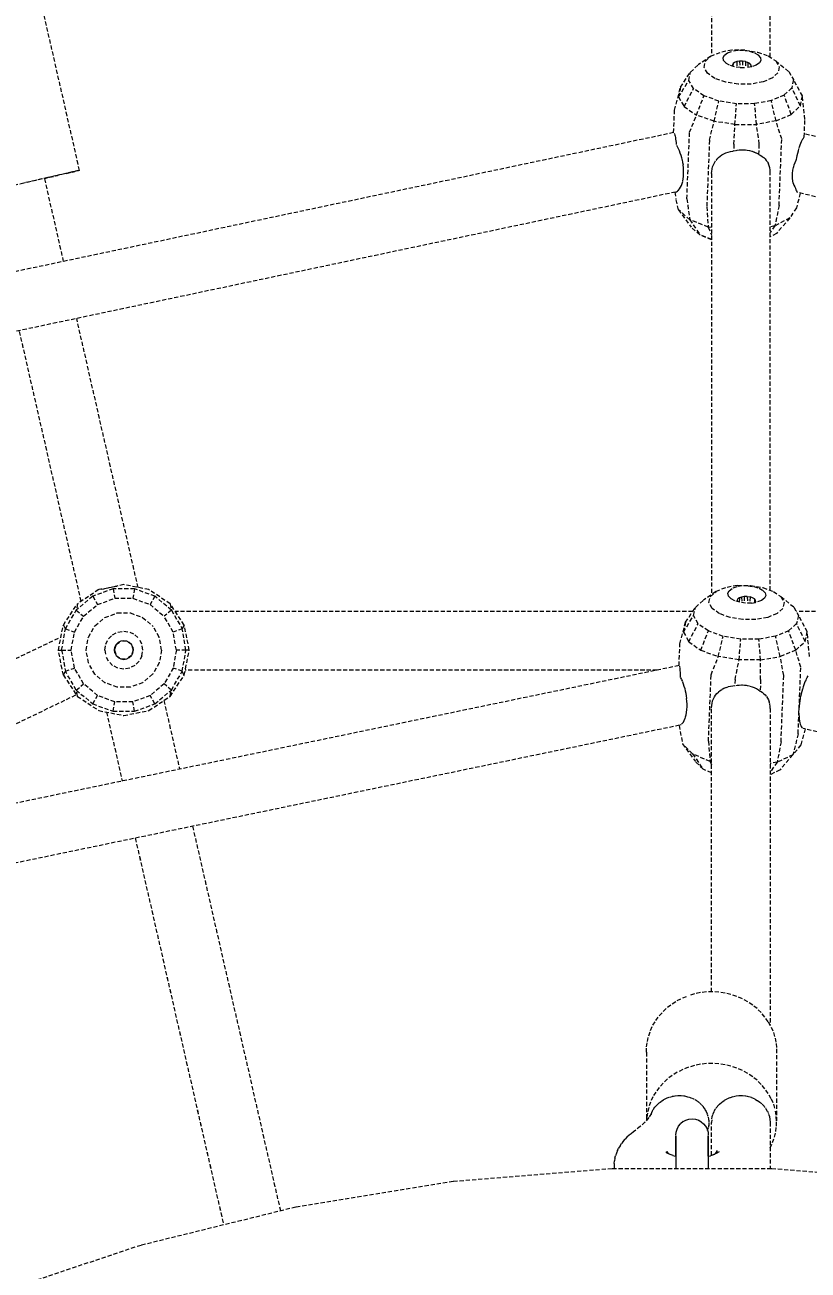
# Model space of a CAD drawing. Header units: millimetres. Extents: x -3111 to 2953, y -2449 to 2811.
# Drawn here: x 117.8 to 358.6, y 758.1 to 1141 of the extents above; entities that cross this region are included whole.
import ezdxf

# ---------------------------------------------------------------- set-up
doc = ezdxf.new("R2010")
doc.units = ezdxf.units.MM
doc.linetypes.add('HIDDEN', pattern=[1.905, 1.27, -0.635])
for name, color, linetype in [('DIKOM_ЗОНА', 90, 'Continuous'), ('DIKOM_ОБЪЕКТ', 7, 'Continuous'), ('DIKOM_РАЗМЕР_ЗОНА', 7, 'Continuous'), ('DIKOM_РАЗМЕР_ОБЪЕКТА', 7, 'Continuous')]:
    doc.layers.add(name, color=color, linetype=linetype)
doc.styles.add('style1', font='arialbd.ttf', dxfattribs={"width": 0.8})
doc.dimstyles.new('1-50', dxfattribs={"dimtxt": 300, "dimasz": 200, "dimexe": 100, "dimexo": 0, "dimgap": 100, "dimtad": 1, "dimtxsty": 'style1', "dimcen": 200, "dimclrd": 7, "dimclre": 7, "dimclrt": 7, "dimadec": 1, "dimazin": 2, "dimtfac": 1, "dimtmove": 0, "dimatfit": 2, "dimfxl": 0, "dimlwd": 25, "dimlwe": 18, "dimarcsym": 0})

# ---------------------------------------------------------------- blocks, each defined once
blk = doc.blocks.new('*D0')
at = {"layer": 'Defpoints', "color": 0, "transparency": 16777216}
for p in [(1362.98, 623.05), (-717.19, -260.39)]:
    blk.add_point(p, dxfattribs=at)
at = {"layer": 'DIKOM_РАЗМЕР_ОБЪЕКТА', "color": 7, "lineweight": 25, "transparency": 16777216}
for p, q in [((1362.98, 623.05), (2780.32, 1224.99)), ((-533.11, -182.21), (1178.9, 544.87))]:
    blk.add_line(p, q, dxfattribs=at)
at = {"layer": 'DIKOM_РАЗМЕР_ОБЪЕКТА', "color": 7, "transparency": 16777216}
for points in [[(1165.87, 575.55), (1191.93, 514.19), (1362.98, 623.05)], [(-546.14, -151.53), (-520.08, -212.89), (-717.19, -260.39)]]:
    blk.add_solid(points, dxfattribs=at)
at = {"layer": 'DIKOM_РАЗМЕР_ОБЪЕКТА', "color": 7, "transparency": 16777216, "insert": (2050.93, 1228.64), "char_height": 300, "attachment_point": 5, "rotation": 23.0107, "style": 'style1'}
blk.add_mtext('{\\fArial|b0|i0|c204|p34;\\H1.16667x;∅2260}', dxfattribs=at)
blk = doc.blocks.new('*D1')
at = {"layer": 'Defpoints', "color": 0, "transparency": 16777216}
for p in [(302.22, 2811.22), (-2635.43, -2447.87), (386.74, -2447.87)]:
    blk.add_point(p, dxfattribs=at)
at = {"layer": 'DIKOM_РАЗМЕР_ЗОНА', "color": 7, "lineweight": 18, "transparency": 16777216}
for p, q in [((302.22, 2811.22), (-2735.43, 2811.22)), ((386.74, -2447.87), (-2735.43, -2447.87))]:
    blk.add_line(p, q, dxfattribs=at)
at = {"layer": 'DIKOM_РАЗМЕР_ЗОНА', "color": 7, "lineweight": 25, "transparency": 16777216}
blk.add_line((-2635.43, 2611.22), (-2635.43, -2247.87), dxfattribs=at)
at = {"layer": 'DIKOM_РАЗМЕР_ЗОНА', "color": 7, "transparency": 16777216}
for points in [[(-2668.76, 2611.22), (-2602.09, 2611.22), (-2635.43, 2811.22)], [(-2668.76, -2247.87), (-2602.09, -2247.87), (-2635.43, -2447.87)]]:
    blk.add_solid(points, dxfattribs=at)
at = {"layer": 'DIKOM_РАЗМЕР_ЗОНА', "color": 7, "transparency": 16777216, "insert": (-2914.13, 265.93), "char_height": 300, "attachment_point": 5, "rotation": 90, "style": 'style1'}
blk.add_mtext('{\\fArial|b0|i0|c204|p34;\\H1.16667x;5260}', dxfattribs=at)

msp = doc.modelspace()

# ---------------------------------------------------------------- linework, layer by layer
at = {"layer": 'DIKOM_ЗОНА', "color": 3, "lineweight": 15}
msp.add_circle((322.894, 181.327), 2629.975, dxfattribs=at)
at = {"layer": 'DIKOM_ОБЪЕКТ', "color": 7, "linetype": 'HIDDEN', "lineweight": 15}
for p, q in [((328.895, 1213.506), (328.895, 1131.407)), ((346.894, 1131.054), (346.894, 1213.506)), ((134.589, 1096.221), (122.351, 1149.843)), ((328.664, 1131.31), (324.757, 1128.657)), ((326.605, 1127.886), (326.961, 1129.702)), ((326.961, 1129.702), (328.664, 1131.31)), ((328.664, 1131.31), (331.51, 1132.515)), ((335.154, 1133.173), (331.51, 1132.515)), ((332.417, 1130.881), (332.861, 1131.676)), ((332.542, 1130.045), (332.417, 1130.881)), ((333.226, 1129.248), (332.542, 1130.045)), ((332.861, 1131.676), (333.834, 1132.353)), ((333.834, 1132.353), (335.236, 1132.844)), ((339.158, 1133.203), (335.154, 1133.173)), ((336.93, 1133.101), (335.236, 1132.844)), ((336.68, 1129.676), (335.99, 1129.434)), ((336.68, 1129.676), (336.612, 1127.983)), ((337.514, 1129.803), (336.68, 1129.676)), ((338.75, 1133.099), (336.93, 1133.101)), ((338.409, 1129.802), (337.514, 1129.803)), ((337.514, 1129.803), (337.58, 1127.841)), ((338.409, 1129.802), (338.33, 1127.821)), ((339.279, 1129.675), (338.409, 1129.802)), ((340.519, 1132.842), (338.75, 1133.099)), ((339.158, 1133.203), (343.038, 1132.603)), ((339.279, 1129.675), (340.041, 1129.433)), ((339.279, 1129.675), (339.321, 1127.82)), ((340.519, 1132.842), (342.066, 1132.35)), ((342.066, 1132.35), (343.24, 1131.673)), ((343.038, 1132.603), (346.327, 1131.444)), ((343.24, 1131.673), (343.924, 1130.876)), ((344.049, 1130.04), (343.605, 1129.245)), ((343.924, 1130.876), (344.049, 1130.04)), ((346.327, 1131.444), (348.627, 1129.866)), ((348.627, 1129.866), (352.621, 1126.643)), ((348.627, 1129.866), (349.661, 1128.06)), ((319.332, 1121.802), (322.38, 1126.413)), ((321.883, 1123.878), (322.38, 1126.413)), ((322.38, 1126.413), (324.757, 1128.657)), ((327.64, 1126.08), (326.605, 1127.886)), ((329.94, 1124.502), (327.64, 1126.08)), ((334.4, 1128.571), (333.226, 1129.248)), ((335.948, 1128.08), (334.4, 1128.571)), ((335.511, 1129.101), (335.293, 1128.71)), ((335.293, 1128.71), (335.354, 1128.299)), ((335.511, 1129.101), (335.476, 1128.229)), ((335.99, 1129.434), (335.511, 1129.101)), ((337.716, 1127.821), (335.948, 1128.08)), ((337.716, 1127.821), (339.536, 1127.82)), ((341.23, 1128.077), (339.536, 1127.82)), ((340.041, 1129.433), (339.979, 1127.887)), ((340.618, 1129.1), (340.041, 1129.433)), ((340.955, 1128.708), (340.618, 1129.1)), ((340.863, 1128.022), (341.017, 1128.297)), ((340.955, 1128.708), (340.933, 1128.146)), ((341.017, 1128.297), (340.955, 1128.708)), ((342.632, 1128.568), (341.23, 1128.077)), ((343.605, 1129.245), (342.632, 1128.568)), ((349.306, 1126.244), (347.602, 1124.636)), ((349.661, 1128.06), (349.306, 1126.244)), ((352.621, 1126.643), (354.065, 1124.122)), ((318.745, 1118.804), (321.883, 1123.878)), ((323.327, 1121.358), (321.883, 1123.878)), ((333.229, 1123.343), (329.94, 1124.502)), ((337.109, 1122.743), (333.229, 1123.343)), ((341.113, 1122.773), (337.109, 1122.743)), ((344.757, 1123.431), (341.113, 1122.773)), ((347.602, 1124.636), (344.757, 1123.431)), ((354.065, 1124.122), (353.569, 1121.587)), ((356.799, 1119.093), (354.065, 1124.122)), ((317.514, 1114.784), (319.332, 1121.802)), ((319.332, 1121.802), (318.745, 1118.804)), ((318.745, 1118.804), (320.453, 1115.824)), ((320.453, 1115.824), (323.327, 1121.358)), ((326.538, 1119.156), (323.327, 1121.358)), ((324.249, 1113.22), (326.538, 1119.156)), ((331.128, 1117.538), (326.538, 1119.156)), ((351.191, 1119.343), (347.22, 1117.66)), ((353.569, 1121.587), (351.191, 1119.343)), ((353.4, 1113.441), (351.191, 1119.343)), ((356.212, 1116.095), (353.569, 1121.587)), ((356.212, 1116.095), (356.799, 1119.093)), ((357.58, 1111.887), (356.799, 1119.093)), ((317.233, 1107.788), (317.514, 1114.784)), ((320.453, 1115.824), (324.249, 1113.22)), ((329.677, 1111.307), (331.128, 1117.538)), ((336.544, 1116.7), (331.128, 1117.538)), ((336.081, 1110.317), (336.544, 1116.7)), ((342.133, 1116.742), (336.544, 1116.7)), ((347.22, 1117.66), (342.133, 1116.742)), ((342.689, 1110.367), (342.133, 1116.742)), ((348.704, 1111.452), (347.22, 1117.66)), ((353.4, 1113.441), (356.212, 1116.095)), ((322.122, 1107.931), (324.249, 1113.22)), ((329.677, 1111.307), (324.249, 1113.22)), ((328.235, 1105.49), (329.677, 1111.307)), ((336.081, 1110.317), (329.677, 1111.307)), ((348.704, 1111.452), (342.689, 1110.367)), ((348.704, 1111.452), (353.4, 1113.441)), ((350.453, 1105.882), (348.704, 1111.452)), ((357.365, 1106.521), (357.58, 1111.887)), ((317.235, 1107.826), (-47.853, 1030.726)), ((317.383, 1107.642), (317.488, 1107.416)), ((317.521, 1107.313), (317.598, 1107.068)), ((317.602, 1107.052), (317.686, 1106.711)), ((317.689, 1106.693), (317.768, 1106.301)), ((321.302, 1087.478), (322.122, 1107.931)), ((335.766, 1104.244), (336.081, 1110.317)), ((336.081, 1110.317), (342.689, 1110.367)), ((343.568, 1104.382), (342.689, 1110.367)), ((719.789, 1018.53), (357.404, 1107.47)), ((317.771, 1106.282), (317.845, 1105.841)), ((317.848, 1105.82), (317.917, 1105.332)), ((317.92, 1105.311), (317.985, 1104.779)), ((317.987, 1104.757), (318.049, 1104.183)), ((318.068, 1103.977), (318.295, 1103.589)), ((318.306, 1103.569), (318.609, 1102.977)), ((318.618, 1102.957), (318.902, 1102.328)), ((328.235, 1105.49), (327.416, 1085.038)), ((335.766, 1104.244), (335.684, 1102.191)), ((343.436, 1101.089), (343.568, 1104.382)), ((349.634, 1085.429), (350.453, 1105.882)), ((355.59, 1102.206), (355.769, 1102.838)), ((355.821, 1103.007), (355.96, 1103.455)), ((355.966, 1103.473), (356.159, 1104.038)), ((356.165, 1104.055), (356.364, 1104.582)), ((356.372, 1104.6), (356.573, 1105.086)), ((356.581, 1105.103), (356.784, 1105.544)), ((356.792, 1105.56), (357, 1105.955)), ((357.009, 1105.97), (357.219, 1106.317)), ((357.229, 1106.331), (357.365, 1106.521)), ((318.911, 1102.308), (319.178, 1101.646)), ((319.185, 1101.627), (319.429, 1100.936)), ((319.434, 1100.917), (319.648, 1100.2)), ((319.653, 1100.181), (319.797, 1099.598)), ((319.84, 1099.424), (319.995, 1098.666)), ((329.764, 1098.577), (330.112, 1099.125)), ((330.524, 1099.651), (330.178, 1099.21)), ((330.989, 1100.136), (330.54, 1099.668)), ((331.008, 1100.153), (331.501, 1100.576)), ((331.523, 1100.592), (332.056, 1100.968)), ((332.082, 1100.983), (332.655, 1101.313)), ((332.655, 1101.313), (333.267, 1101.595)), ((333.301, 1101.61), (333.952, 1101.843)), ((333.991, 1101.855), (334.673, 1102.034)), ((334.717, 1102.042), (335.426, 1102.165)), ((335.475, 1102.17), (335.684, 1102.188)), ((335.684, 1102.188), (336.205, 1102.322)), ((336.415, 1102.357), (336.768, 1102.416)), ((336.768, 1102.416), (337.407, 1102.508)), ((337.407, 1102.508), (337.739, 1102.523)), ((337.739, 1102.523), (338.382, 1102.552)), ((338.382, 1102.552), (338.711, 1102.536)), ((338.711, 1102.536), (339.35, 1102.503)), ((339.35, 1102.503), (339.834, 1102.443)), ((339.849, 1102.441), (340.555, 1102.305)), ((340.602, 1102.295), (341.286, 1102.107)), ((341.329, 1102.094), (341.987, 1101.855)), ((342.652, 1101.551), (342.025, 1101.838)), ((343.276, 1101.201), (342.686, 1101.532)), ((343.436, 1101.093), (343.276, 1101.201)), ((343.436, 1101.093), (343.83, 1100.902)), ((343.857, 1100.889), (344.371, 1100.573)), ((344.394, 1100.557), (344.87, 1100.193)), ((344.925, 1100.141), (345.32, 1099.767)), ((345.335, 1099.749), (345.717, 1099.298)), ((345.717, 1099.298), (346.052, 1098.803)), ((354.568, 1098.629), (354.855, 1099.343)), ((354.862, 1099.359), (355.02, 1099.701)), ((355.021, 1099.703), (355.089, 1100.071)), ((355.093, 1100.089), (355.243, 1100.802)), ((355.247, 1100.819), (355.409, 1101.508)), ((355.414, 1101.526), (355.586, 1102.188)), ((130.405, 1095.266), (128.372, 1094.802)), ((130.405, 1095.266), (128.374, 1094.802)), ((130.405, 1095.266), (129.176, 1094.986)), ((131.5, 1095.516), (130.405, 1095.266)), ((130.435, 1095.273), (133.175, 1095.898)), ((132.428, 1095.728), (130.508, 1095.29)), ((130.512, 1095.29), (132.428, 1095.728)), ((132.428, 1095.728), (131.5, 1095.516)), ((131.7, 1095.562), (131.5, 1095.516)), ((133.175, 1095.898), (132.428, 1095.728)), ((133.175, 1095.898), (132.74, 1095.799)), ((133.764, 1096.033), (133.175, 1095.898)), ((134.589, 1096.221), (133.217, 1095.908)), ((134.196, 1096.131), (133.764, 1096.033)), ((134.471, 1096.194), (134.196, 1096.131)), ((319.999, 1098.648), (320.127, 1097.876)), ((320.23, 1097.076), (320.129, 1097.858)), ((320.288, 1096.154), (320.232, 1097.056)), ((320.256, 1094.407), (320.296, 1095.242)), ((320.294, 1095.601), (320.289, 1096.134)), ((320.297, 1095.261), (320.294, 1095.601)), ((328.895, 1095.232), (328.895, 965.789)), ((328.896, 1095.252), (328.931, 1095.952)), ((328.931, 1095.955), (329.037, 1096.638)), ((329.04, 1096.656), (329.212, 1097.31)), ((329.218, 1097.329), (329.453, 1097.953)), ((329.46, 1097.973), (329.754, 1098.559)), ((346.063, 1098.787), (346.346, 1098.247)), ((346.581, 1097.65), (346.354, 1098.23)), ((346.753, 1097.014), (346.587, 1097.632)), ((346.859, 1096.344), (346.756, 1096.997)), ((346.894, 1095.65), (346.86, 1096.328)), ((346.894, 967.122), (346.894, 1095.646)), ((353.741, 1094.547), (353.79, 1095.36)), ((353.791, 1095.376), (353.903, 1096.219)), ((353.906, 1096.236), (354.079, 1097.1)), ((354.082, 1097.115), (354.304, 1097.864)), ((354.309, 1097.88), (354.563, 1098.614)), ((124.852, 1093.999), (105.33, 1089.543)), ((117.893, 1092.41), (116.033, 1091.986)), ((119.68, 1092.818), (117.893, 1092.41)), ((121.439, 1093.22), (119.68, 1092.818)), ((123.178, 1093.616), (121.439, 1093.22)), ((124.852, 1093.999), (123.178, 1093.616)), ((123.865, 1093.774), (124.852, 1093.999)), ((129.697, 1068.222), (123.865, 1093.774)), ((124.852, 1093.999), (124.149, 1093.838)), ((126.419, 1094.356), (124.852, 1093.999)), ((125.254, 1094.09), (124.852, 1093.999)), ((125.254, 1094.09), (127.844, 1094.682)), ((125.307, 1094.103), (127.844, 1094.682)), ((127.844, 1094.682), (126.419, 1094.356)), ((127.844, 1094.682), (127.276, 1094.552)), ((129.176, 1094.986), (127.844, 1094.682)), ((128.374, 1094.802), (127.844, 1094.682)), ((319.347, 1091.028), (319.602, 1091.542)), ((319.609, 1091.559), (319.826, 1092.154)), ((319.831, 1092.172), (320.015, 1092.837)), ((320.019, 1092.855), (320.161, 1093.583)), ((320.164, 1093.602), (320.255, 1094.388)), ((353.757, 1093.759), (353.741, 1094.531)), ((353.844, 1093.022), (353.758, 1093.743)), ((353.995, 1092.337), (353.848, 1093.006)), ((353.999, 1092.321), (354.196, 1091.704)), ((354.202, 1091.689), (354.447, 1091.134)), ((317.774, 1089.543), (-41.751, 1013.617)), ((317.562, 1089.498), (317.944, 1087.372)), ((317.774, 1089.543), (318.065, 1089.644)), ((318.111, 1089.664), (318.377, 1089.858)), ((318.45, 1089.95), (318.702, 1090.165)), ((318.714, 1090.179), (319.037, 1090.556)), ((319.048, 1090.571), (319.339, 1091.013)), ((321.302, 1087.478), (322.202, 1081.041)), ((354.455, 1091.12), (354.663, 1090.778)), ((354.697, 1090.632), (354.816, 1090.254)), ((354.82, 1090.243), (354.957, 1089.925)), ((356.174, 1089.237), (354.961, 1084.695)), ((354.962, 1089.916), (355.118, 1089.668)), ((355.124, 1089.661), (355.299, 1089.492)), ((712.341, 1001.824), (355.478, 1089.408)), ((318.724, 1084.056), (317.944, 1087.372)), ((318.724, 1084.056), (322.656, 1078.709)), ((322.202, 1081.041), (318.724, 1084.056)), ((327.416, 1085.038), (327.85, 1078.786)), ((349.634, 1085.429), (348.377, 1079.148)), ((354.961, 1084.695), (352.923, 1081.583)), ((327.85, 1078.786), (322.202, 1081.041)), ((322.202, 1081.041), (325.317, 1076.403)), ((352.923, 1081.583), (348.377, 1079.148)), ((352.923, 1081.583), (348.821, 1076.817)), ((325.317, 1076.403), (322.656, 1078.709)), ((328.895, 1074.838), (325.317, 1076.403)), ((328.895, 1074.975), (325.317, 1076.403)), ((328.895, 1078.613), (327.85, 1078.786)), ((327.85, 1078.786), (328.895, 1076.386)), ((348.377, 1079.148), (346.894, 1078.825)), ((348.377, 1079.148), (346.894, 1077.099)), ((348.821, 1076.817), (346.894, 1075.785)), ((152.58, 967.966), (133.704, 1050.67)), ((135.092, 963.699), (116.09, 1046.951)), ((148.193, 968.839), (146.06, 968.415)), ((155.895, 967.307), (148.193, 968.839)), ((138.638, 965.263), (133.554, 960.997)), ((140.491, 967.307), (133.962, 962.944)), ((144.875, 967.533), (138.638, 965.263)), ((138.638, 965.263), (140.112, 962.71)), ((141.102, 967.415), (140.665, 967.341)), ((141.441, 967.473), (141.102, 967.415)), ((141.441, 967.473), (142.052, 967.584)), ((142.052, 967.584), (142.403, 967.648)), ((142.403, 967.648), (142.76, 967.717)), ((142.76, 967.717), (143.379, 967.837)), ((143.379, 967.837), (143.732, 967.909)), ((143.732, 967.909), (144.348, 968.035)), ((144.348, 968.035), (144.693, 968.11)), ((144.693, 968.11), (145.299, 968.241)), ((151.511, 967.533), (144.875, 967.533)), ((144.875, 967.533), (145.386, 964.629)), ((145.299, 968.241), (145.632, 968.317)), ((145.632, 968.316), (146.06, 968.415)), ((151.511, 967.533), (150.999, 964.629)), ((157.747, 965.263), (151.511, 967.533)), ((162.424, 962.944), (155.895, 967.307)), ((157.747, 965.263), (156.273, 962.71)), ((162.831, 960.997), (157.747, 965.263)), ((330.258, 966.715), (326.385, 964.084)), ((328.101, 963.307), (328.508, 965.119)), ((328.508, 965.119), (330.258, 966.715)), ((333.14, 967.903), (330.258, 966.715)), ((336.806, 968.538), (333.14, 967.903)), ((333.914, 966.175), (334.321, 966.978)), ((334.079, 965.339), (333.914, 966.175)), ((334.799, 964.55), (334.079, 965.339)), ((334.321, 966.978), (335.258, 967.664)), ((336.633, 968.169), (335.258, 967.664)), ((338.31, 968.444), (336.633, 968.169)), ((336.806, 968.538), (340.814, 968.545)), ((338.133, 965.015), (337.456, 964.767)), ((338.958, 965.151), (338.133, 965.015)), ((338.133, 965.015), (338.181, 963.324)), ((340.125, 968.462), (338.31, 968.444)), ((338.958, 965.151), (338.881, 963.229)), ((339.851, 965.159), (338.958, 965.151)), ((339.851, 965.159), (340.728, 965.04)), ((339.851, 965.159), (339.915, 963.171)), ((340.125, 968.462), (341.907, 968.221)), ((340.728, 965.04), (340.653, 963.178)), ((341.5, 964.806), (340.728, 965.04)), ((340.814, 968.545), (344.68, 967.922)), ((341.907, 968.221), (343.476, 967.744)), ((343.476, 967.744), (344.682, 967.077)), ((344.68, 967.922), (347.939, 966.745)), ((344.682, 967.077), (345.401, 966.287)), ((345.567, 965.451), (345.16, 964.649)), ((345.401, 966.287), (345.567, 965.451)), ((347.939, 966.745), (350.196, 965.155)), ((350.196, 965.155), (354.215, 961.906)), ((350.196, 965.155), (351.181, 963.345)), ((129.6, 956.415), (133.962, 962.944)), ((133.962, 962.944), (133.554, 960.997)), ((135.813, 959.102), (140.112, 962.71)), ((140.112, 962.71), (145.386, 964.629)), ((145.386, 964.629), (150.999, 964.629)), ((150.999, 964.629), (156.273, 962.71)), ((156.273, 962.71), (160.573, 959.102)), ((166.786, 956.415), (162.424, 962.944)), ((162.424, 962.944), (162.831, 960.997)), ((320.905, 957.262), (323.942, 961.856)), ((323.374, 959.326), (323.942, 961.856)), ((323.942, 961.856), (326.385, 964.084)), ((329.085, 961.496), (328.101, 963.307)), ((331.343, 959.907), (329.085, 961.496)), ((336.005, 963.883), (334.799, 964.55)), ((337.574, 963.406), (336.005, 963.883)), ((336.995, 964.429), (336.795, 964.034)), ((336.795, 964.034), (336.876, 963.623)), ((337.456, 964.767), (336.995, 964.429)), ((337.456, 964.767), (337.404, 963.458)), ((339.355, 963.165), (337.574, 963.406)), ((341.171, 963.183), (339.355, 963.165)), ((341.171, 963.183), (342.848, 963.458)), ((342.094, 964.478), (341.5, 964.806)), ((342.094, 964.478), (342.048, 963.326)), ((342.448, 964.089), (342.094, 964.478)), ((342.378, 963.381), (342.529, 963.678)), ((342.529, 963.678), (342.448, 964.089)), ((344.223, 963.962), (342.848, 963.458)), ((345.16, 964.649), (344.223, 963.962)), ((350.774, 961.532), (349.023, 959.936)), ((351.181, 963.345), (350.774, 961.532)), ((354.215, 961.906), (355.589, 959.38)), ((130.236, 955.25), (133.554, 960.997)), ((133.007, 954.241), (135.813, 959.102)), ((133.554, 960.997), (135.813, 959.102)), ((139.323, 956.156), (142.404, 958.741)), ((142.404, 958.741), (146.183, 960.116)), ((146.183, 960.116), (150.203, 960.116)), ((150.203, 960.116), (153.982, 958.741)), ((153.982, 958.741), (157.062, 956.156)), ((162.831, 960.997), (160.573, 959.102)), ((163.379, 954.241), (160.573, 959.102)), ((162.831, 960.997), (166.15, 955.25)), ((323.077, 960.547), (164.011, 960.569)), ((319.153, 950.648), (320.905, 957.262)), ((320.233, 954.27), (323.374, 959.326)), ((320.905, 957.262), (320.233, 954.27)), ((324.748, 956.8), (323.374, 959.326)), ((334.601, 958.73), (331.343, 959.907)), ((338.468, 958.107), (334.601, 958.73)), ((342.475, 958.114), (338.468, 958.107)), ((346.142, 958.749), (342.475, 958.114)), ((349.023, 959.936), (346.142, 958.749)), ((482.784, 960.526), (354.957, 960.543)), ((355.589, 959.38), (355.02, 956.85)), ((358.326, 954.333), (355.589, 959.38)), ((128.068, 948.714), (129.6, 956.415)), ((129.083, 948.714), (130.236, 955.25)), ((129.6, 956.415), (130.236, 955.25)), ((130.236, 955.25), (133.007, 954.241)), ((132.032, 948.714), (133.007, 954.241)), ((137.313, 952.674), (139.323, 956.156)), ((143.463, 952.144), (144.755, 953.438)), ((144.755, 953.438), (146.387, 954.27)), ((146.387, 954.27), (148.193, 954.557)), ((148.193, 954.557), (149.998, 954.271)), ((149.998, 954.271), (151.63, 953.439)), ((151.63, 953.439), (152.922, 952.145)), ((159.073, 952.674), (157.062, 956.156)), ((166.15, 955.25), (163.379, 954.241)), ((164.354, 948.714), (163.379, 954.241)), ((166.786, 956.415), (166.15, 955.25)), ((167.302, 948.714), (166.15, 955.25)), ((168.318, 948.714), (166.786, 956.415)), ((320.233, 954.27), (321.858, 951.282)), ((321.858, 951.282), (324.748, 956.8)), ((327.899, 954.581), (324.748, 956.8)), ((325.584, 948.659), (327.899, 954.581)), ((332.447, 952.938), (327.899, 954.581)), ((352.578, 954.621), (348.555, 952.964)), ((355.02, 956.85), (352.578, 954.621)), ((354.765, 948.707), (352.578, 954.621)), ((357.653, 951.341), (355.02, 956.85)), ((357.653, 951.341), (358.326, 954.333)), ((358.955, 946.728), (358.326, 954.333)), ((13.709, 897.275), (128.877, 952.782)), ((136.615, 948.714), (137.313, 952.674)), ((142.35, 948.714), (142.635, 950.515)), ((142.635, 950.515), (143.463, 952.144)), ((145.318, 948.714), (145.867, 950.403)), ((145.867, 950.403), (145.318, 948.714)), ((145.318, 948.714), (145.458, 949.6)), ((145.458, 949.6), (145.866, 950.403)), ((145.458, 949.6), (145.866, 950.402)), ((146.501, 951.038), (145.866, 950.402)), ((145.868, 950.404), (147.305, 951.448)), ((147.304, 951.448), (146.501, 951.038)), ((148.193, 951.589), (147.304, 951.448)), ((149.08, 951.448), (147.305, 951.448)), ((149.081, 951.448), (148.193, 951.589)), ((150.519, 950.403), (149.08, 951.448)), ((149.884, 951.039), (149.081, 951.448)), ((150.52, 950.402), (149.884, 951.039)), ((150.519, 950.403), (151.068, 948.714)), ((150.928, 949.601), (150.52, 950.402)), ((151.068, 948.714), (150.928, 949.601)), ((150.928, 949.601), (151.068, 948.714)), ((153.75, 950.516), (152.922, 952.145)), ((154.036, 948.714), (153.75, 950.516)), ((159.771, 948.714), (159.073, 952.674)), ((318.884, 943.925), (319.153, 950.648)), ((321.858, 951.282), (325.584, 948.659)), ((330.962, 946.716), (332.447, 952.938)), ((337.844, 952.068), (332.447, 952.938)), ((337.343, 945.688), (337.844, 952.068)), ((343.438, 952.078), (337.844, 952.068)), ((348.555, 952.964), (343.438, 952.078)), ((343.958, 945.699), (343.438, 952.078)), ((350.008, 946.747), (348.555, 952.964)), ((354.765, 948.707), (357.653, 951.341)), ((129.6, 941.012), (128.068, 948.714)), ((128.068, 948.714), (129.083, 948.714)), ((129.083, 948.714), (130.236, 942.178)), ((129.083, 948.714), (132.032, 948.714)), ((133.007, 943.186), (132.032, 948.714)), ((137.313, 944.754), (136.615, 948.714)), ((142.35, 948.714), (142.635, 946.911)), ((143.463, 945.282), (142.635, 946.911)), ((145.318, 948.714), (145.458, 947.827)), ((145.458, 947.827), (145.318, 948.714)), ((145.318, 948.714), (145.867, 947.024)), ((145.458, 947.827), (145.866, 947.025)), ((145.866, 947.025), (146.502, 946.389)), ((145.867, 947.024), (147.305, 945.979)), ((146.502, 946.389), (147.305, 945.979)), ((147.305, 945.979), (148.193, 945.839)), ((147.306, 945.979), (149.079, 945.979)), ((148.193, 945.839), (149.082, 945.979)), ((150.519, 947.024), (149.081, 945.979)), ((149.082, 945.979), (149.884, 946.389)), ((149.884, 946.389), (150.52, 947.026)), ((151.068, 948.714), (150.519, 947.024)), ((151.068, 948.714), (150.519, 947.024)), ((150.928, 947.827), (150.519, 947.024)), ((150.928, 947.827), (150.52, 947.026)), ((150.928, 947.827), (151.068, 948.714)), ((153.751, 946.912), (152.922, 945.283)), ((153.751, 946.912), (154.036, 948.714)), ((159.771, 948.714), (159.073, 944.754)), ((164.354, 948.714), (163.379, 943.186)), ((167.302, 948.714), (164.354, 948.714)), ((166.15, 942.178), (167.302, 948.714)), ((166.786, 941.012), (168.318, 948.714)), ((168.318, 948.714), (167.302, 948.714)), ((325.584, 948.659), (330.962, 946.716)), ((328.75, 941.128), (330.962, 946.716)), ((337.343, 945.688), (330.962, 946.716)), ((343.958, 945.699), (350.008, 946.747)), ((354.765, 948.707), (350.008, 946.747)), ((351.069, 940.942), (350.008, 946.747)), ((356.327, 943.435), (354.765, 948.707)), ((318.885, 943.939), (24.867, 882.931)), ((129.6, 941.012), (130.236, 942.178)), ((130.236, 942.178), (133.007, 943.186)), ((133.554, 936.431), (130.236, 942.178)), ((135.813, 938.326), (133.007, 943.186)), ((139.323, 941.271), (137.313, 944.754)), ((144.756, 943.989), (143.463, 945.282)), ((146.388, 943.157), (144.756, 943.989)), ((148.193, 942.871), (146.388, 943.157)), ((149.999, 943.157), (148.193, 942.871)), ((151.631, 943.99), (149.999, 943.157)), ((152.922, 945.283), (151.631, 943.99)), ((159.073, 944.754), (157.062, 941.271)), ((163.379, 943.186), (160.573, 938.326)), ((162.831, 936.431), (166.15, 942.178)), ((166.15, 942.178), (163.379, 943.186)), ((166.786, 941.012), (166.15, 942.178)), ((312.133, 942.539), (167.081, 942.498)), ((312.061, 942.523), (258.537, 942.523)), ((318.987, 943.744), (319.03, 943.552)), ((319.043, 943.491), (319.094, 943.147)), ((319.096, 943.129), (319.136, 942.779)), ((319.138, 942.759), (319.174, 942.359)), ((319.175, 942.338), (319.208, 941.888)), ((336.144, 939.693), (337.343, 945.688)), ((343.958, 945.699), (337.343, 945.688)), ((343.981, 939.628), (343.958, 945.699)), ((355.811, 930.558), (356.327, 943.435)), ((129.6, 941.012), (133.962, 934.483)), ((133.554, 936.431), (135.813, 938.326)), ((140.112, 934.718), (135.813, 938.326)), ((142.404, 938.687), (139.323, 941.271)), ((146.183, 937.312), (142.404, 938.687)), ((153.982, 938.687), (150.203, 937.312)), ((157.062, 941.271), (153.982, 938.687)), ((160.573, 938.326), (156.273, 934.718)), ((162.831, 936.431), (160.573, 938.326)), ((162.424, 934.483), (166.786, 941.012)), ((319.209, 941.866), (319.238, 941.37)), ((319.239, 941.346), (319.266, 940.806)), ((319.266, 940.782), (319.285, 940.323)), ((319.358, 940.19), (319.64, 939.626)), ((319.65, 939.603), (319.913, 939.002)), ((319.922, 938.98), (320.168, 938.343)), ((320.176, 938.321), (320.407, 937.651)), ((327.931, 920.675), (328.75, 941.128)), ((336.144, 939.693), (336.067, 937.776)), ((343.981, 939.628), (343.841, 936.115)), ((350.249, 920.489), (351.069, 940.942)), ((357.358, 938.12), (357.575, 938.701)), ((357.585, 938.726), (357.812, 939.273)), ((357.823, 939.297), (358.057, 939.806)), ((358.069, 939.829), (358.306, 940.297)), ((358.319, 940.32), (358.559, 940.743)), ((25.9, 883.145), (133.614, 935.005)), ((133.962, 934.483), (133.554, 936.431)), ((133.554, 936.431), (138.638, 932.164)), ((133.962, 934.483), (140.491, 930.121)), ((138.638, 932.164), (140.112, 934.718)), ((145.386, 932.798), (140.112, 934.718)), ((150.203, 937.312), (146.183, 937.312)), ((156.273, 934.718), (150.999, 932.798)), ((155.895, 930.121), (162.424, 934.483)), ((157.747, 932.164), (156.273, 934.718)), ((157.747, 932.164), (162.831, 936.431)), ((162.424, 934.483), (162.831, 936.431)), ((320.413, 937.629), (320.623, 936.93)), ((320.652, 936.82), (320.813, 936.186)), ((320.817, 936.166), (320.973, 935.421)), ((320.977, 935.401), (321.109, 934.638)), ((321.112, 934.618), (321.219, 933.842)), ((329.467, 933.705), (329.762, 934.285)), ((329.777, 934.307), (330.125, 934.846)), ((330.125, 934.846), (330.498, 935.31)), ((330.543, 935.365), (330.991, 935.819)), ((331.015, 935.841), (331.509, 936.25)), ((331.537, 936.27), (332.071, 936.63)), ((332.103, 936.648), (332.677, 936.962)), ((332.677, 936.962), (333.288, 937.226)), ((333.329, 937.242), (333.978, 937.455)), ((334.023, 937.467), (334.704, 937.626)), ((334.754, 937.634), (335.461, 937.735)), ((335.461, 937.735), (336.067, 937.771)), ((336.303, 937.818), (336.765, 937.877)), ((336.87, 937.89), (337.114, 937.926)), ((337.114, 937.926), (337.407, 937.96)), ((337.407, 937.96), (338.086, 937.975)), ((338.086, 937.975), (338.382, 937.981)), ((338.382, 937.981), (339.056, 937.931)), ((339.056, 937.931), (339.35, 937.909)), ((339.35, 937.909), (339.572, 937.876)), ((339.572, 937.876), (339.845, 937.834)), ((339.901, 937.824), (340.598, 937.671)), ((340.651, 937.657), (341.327, 937.452)), ((341.375, 937.433), (342.025, 937.179)), ((342.025, 937.18), (342.647, 936.877)), ((342.688, 936.856), (343.273, 936.512)), ((343.31, 936.488), (343.841, 936.114)), ((343.888, 936.086), (344.396, 935.757)), ((344.396, 935.757), (344.867, 935.38)), ((344.892, 935.359), (345.319, 934.939)), ((345.339, 934.916), (345.646, 934.543)), ((345.734, 934.433), (346.064, 933.933)), ((356.238, 933.885), (356.383, 934.624)), ((356.387, 934.648), (356.546, 935.368)), ((356.552, 935.392), (356.727, 936.09)), ((356.734, 936.114), (356.923, 936.786)), ((356.931, 936.811), (357.001, 937.037)), ((357.001, 937.037), (357.132, 937.456)), ((357.14, 937.481), (357.348, 938.095)), ((138.638, 932.164), (144.875, 929.895)), ((144.875, 929.895), (145.386, 932.798)), ((150.999, 932.798), (145.386, 932.798)), ((151.511, 929.895), (150.999, 932.798)), ((151.511, 929.895), (157.747, 932.164)), ((160.514, 933.207), (165.336, 912.078)), ((321.305, 933.038), (321.222, 933.822)), ((321.351, 932.117), (321.307, 933.016)), ((321.312, 930.377), (321.321, 930.574)), ((321.321, 930.574), (321.352, 931.207)), ((321.352, 931.227), (321.351, 932.096)), ((328.895, 843.622), (328.895, 930.963)), ((328.896, 930.986), (328.932, 931.691)), ((328.932, 931.689), (329.037, 932.368)), ((329.042, 932.39), (329.214, 933.042)), ((329.221, 933.065), (329.457, 933.683)), ((346.076, 933.908), (346.355, 933.366)), ((346.355, 933.366), (346.581, 932.782)), ((346.753, 932.139), (346.588, 932.757)), ((346.859, 931.466), (346.758, 932.115)), ((346.894, 930.77), (346.86, 931.446)), ((346.894, 930.764), (346.894, 833.366)), ((355.753, 929.709), (355.805, 930.515)), ((355.811, 930.556), (355.879, 931.388)), ((355.881, 931.415), (355.979, 932.293)), ((355.982, 932.316), (356.099, 933.082)), ((356.103, 933.106), (356.233, 933.86)), ((140.491, 930.121), (148.193, 928.589)), ((142.864, 929.648), (147.711, 908.421)), ((142.864, 929.648), (147.71, 908.421)), ((144.875, 929.895), (151.511, 929.895)), ((148.193, 928.589), (155.895, 930.121)), ((320.229, 926.591), (320.486, 927.021)), ((320.494, 927.038), (320.72, 927.541)), ((320.727, 927.559), (320.921, 928.145)), ((320.926, 928.164), (321.09, 928.819)), ((321.094, 928.838), (321.223, 929.558)), ((321.226, 929.578), (321.31, 930.357)), ((355.507, 922.982), (355.761, 929.329)), ((355.761, 929.329), (355.752, 929.684)), ((355.761, 929.328), (355.756, 928.919)), ((355.756, 928.895), (355.779, 928.194)), ((355.78, 928.17), (355.831, 927.529)), ((355.834, 927.506), (355.908, 926.922)), ((355.912, 926.901), (356.01, 926.385)), ((319.055, 925.591), (31.149, 865.851)), ((318.922, 925.564), (319.945, 919.879)), ((319.344, 925.701), (319.508, 925.837)), ((319.611, 925.903), (319.923, 926.195)), ((319.935, 926.21), (320.219, 926.575)), ((355.507, 922.982), (353.918, 916.533)), ((356.014, 926.366), (356.138, 925.922)), ((356.144, 925.904), (356.29, 925.521)), ((356.297, 925.505), (356.464, 925.181)), ((357.659, 924.492), (356.346, 919.575)), ((356.474, 925.168), (356.664, 924.912)), ((356.675, 924.903), (356.886, 924.724)), ((642.36, 853.552), (357.046, 924.645)), ((319.945, 919.879), (323.945, 914.422)), ((323.058, 916.791), (319.945, 919.879)), ((327.931, 920.675), (328.44, 914.402)), ((350.249, 920.489), (349.06, 914.23)), ((356.346, 919.575), (353.918, 916.533)), ((328.44, 914.402), (323.058, 916.791)), ((323.058, 916.791), (326.327, 912.059)), ((353.918, 916.533), (349.06, 914.23)), ((353.918, 916.533), (349.936, 911.862)), ((326.327, 912.059), (323.945, 914.422)), ((328.895, 910.916), (326.327, 912.059)), ((328.895, 910.919), (326.327, 912.059)), ((328.895, 914.313), (328.44, 914.402)), ((328.44, 914.402), (328.895, 913.457)), ((349.06, 914.23), (346.894, 913.828)), ((349.06, 914.23), (346.894, 911.081)), ((349.936, 911.862), (346.894, 910.42)), ((169.342, 894.525), (196.318, 776.335)), ((151.716, 890.868), (178.841, 772.027)), ((151.719, 890.869), (178.852, 772.03)), ((320.029, 841.755), (321.8, 842.455)), ((323.618, 843.002), (321.8, 842.455)), ((325.438, 843.377), (323.618, 843.002)), ((327.306, 843.583), (325.438, 843.377)), ((329.229, 843.63), (327.306, 843.583)), ((331.157, 843.52), (329.229, 843.63)), ((333.038, 843.253), (331.157, 843.52)), ((334.836, 842.83), (333.038, 843.253)), ((336.616, 842.232), (334.836, 842.83)), ((314.024, 837.624), (315.37, 838.868)), ((315.37, 838.868), (316.808, 839.968)), ((316.808, 839.968), (318.35, 840.921)), ((318.35, 840.921), (320.029, 841.755)), ((338.355, 841.476), (336.616, 842.232)), ((340.01, 840.581), (338.355, 841.476)), ((341.536, 839.571), (340.01, 840.581)), ((342.909, 838.456), (341.536, 839.571)), ((310.857, 833.357), (311.738, 834.839)), ((311.738, 834.839), (312.802, 836.269)), ((312.802, 836.269), (314.024, 837.624)), ((344.162, 837.22), (342.909, 838.456)), ((345.3, 835.861), (344.162, 837.22)), ((346.321, 834.38), (345.3, 835.861)), ((309.559, 830.101), (310.13, 831.77)), ((310.13, 831.77), (310.857, 833.357)), ((346.321, 834.38), (347.227, 832.777)), ((347.227, 832.777), (347.908, 831.086)), ((347.908, 831.086), (348.412, 829.4)), ((308.936, 826.694), (309.156, 828.394)), ((309.156, 828.394), (309.559, 830.101)), ((348.412, 829.4), (348.737, 827.721)), ((348.737, 827.721), (348.884, 826.048)), ((308.904, 825.024), (308.936, 826.694)), ((308.904, 825.024), (308.904, 804.139)), ((348.884, 826.048), (348.884, 804.003)), ((320.029, 819.711), (318.35, 818.876)), ((321.8, 820.41), (320.029, 819.711)), ((323.618, 820.957), (321.8, 820.41)), ((325.438, 821.332), (323.618, 820.957)), ((327.306, 821.538), (325.438, 821.332)), ((329.229, 821.585), (327.306, 821.538)), ((331.157, 821.475), (329.229, 821.585)), ((333.038, 821.208), (331.157, 821.475)), ((334.836, 820.785), (333.038, 821.208)), ((336.616, 820.187), (334.836, 820.785)), ((338.355, 819.431), (336.616, 820.187)), ((340.01, 818.536), (338.355, 819.431)), ((314.024, 815.579), (312.802, 814.224)), ((315.37, 816.823), (314.024, 815.579)), ((316.808, 817.923), (315.37, 816.823)), ((318.35, 818.876), (316.808, 817.923)), ((341.536, 817.526), (340.01, 818.536)), ((342.909, 816.411), (341.536, 817.526)), ((344.162, 815.175), (342.909, 816.411)), ((311.738, 812.794), (310.857, 811.312)), ((312.802, 814.224), (311.738, 812.794)), ((345.3, 813.816), (344.162, 815.175)), ((346.321, 812.336), (345.3, 813.816)), ((347.227, 810.732), (346.321, 812.336)), ((309.559, 808.056), (309.156, 806.349)), ((310.13, 809.725), (309.559, 808.056)), ((310.857, 811.312), (310.13, 809.725)), ((311.143, 807.697), (311.458, 808.146)), ((311.458, 808.146), (311.65, 808.367)), ((311.65, 808.367), (312.027, 808.8)), ((312.027, 808.8), (312.229, 808.989)), ((312.229, 808.989), (312.453, 809.199)), ((312.453, 809.199), (312.667, 809.398)), ((312.667, 809.398), (312.827, 809.521)), ((312.872, 809.555), (313.371, 809.936)), ((313.371, 809.936), (313.574, 810.062)), ((313.574, 810.062), (314.133, 810.408)), ((314.327, 810.504), (314.133, 810.408)), ((314.945, 810.809), (314.327, 810.504)), ((315.125, 810.877), (314.945, 810.809)), ((315.798, 811.134), (315.125, 810.877)), ((316.684, 811.381), (315.961, 811.18)), ((317.178, 811.472), (316.825, 811.407)), ((317.594, 811.548), (317.178, 811.472)), ((318.518, 811.631), (317.711, 811.558)), ((319.446, 811.631), (318.611, 811.631)), ((320.37, 811.548), (319.512, 811.625)), ((320.648, 811.497), (320.411, 811.54)), ((321.28, 811.381), (320.648, 811.497)), ((321.642, 811.281), (321.297, 811.376)), ((322.004, 811.179), (321.642, 811.281)), ((322.852, 810.868), (322.163, 811.134)), ((323.679, 810.472), (323.006, 810.809)), ((324.509, 809.968), (323.808, 810.408)), ((325.197, 809.445), (324.561, 809.936)), ((325.824, 808.861), (325.257, 809.398)), ((326.385, 808.223), (325.889, 808.8)), ((326.873, 807.537), (326.45, 808.147)), ((330.342, 807.908), (330.712, 808.401)), ((330.755, 808.452), (331.327, 809.063)), ((331.375, 809.109), (332.017, 809.66)), ((332.068, 809.703), (332.34, 809.89)), ((332.34, 809.89), (332.772, 810.188)), ((332.887, 810.262), (333.645, 810.675)), ((334.511, 811.042), (333.708, 810.706)), ((335.416, 811.324), (334.577, 811.067)), ((336.42, 811.531), (335.683, 811.384)), ((337.3, 811.618), (336.42, 811.531)), ((338.353, 811.63), (337.407, 811.63)), ((339.322, 811.537), (338.382, 811.63)), ((339.946, 811.417), (339.467, 811.512)), ((340.263, 811.353), (339.946, 811.417)), ((341.17, 811.081), (340.331, 811.337)), ((342.039, 810.723), (341.235, 811.059)), ((342.364, 810.555), (342.162, 810.665)), ((342.364, 810.555), (342.92, 810.252)), ((342.977, 810.216), (343.681, 809.732)), ((343.734, 809.693), (344.006, 809.46)), ((344.14, 809.344), (344.377, 809.142)), ((344.471, 809.052), (345.043, 808.442)), ((345.084, 808.392), (345.354, 808.032)), ((345.43, 807.93), (345.581, 807.729)), ((347.227, 810.732), (347.908, 809.041)), ((347.908, 809.041), (348.412, 807.355)), ((309.593, 804.939), (308.336, 803.479)), ((308.936, 804.648), (308.927, 804.165)), ((309.156, 806.349), (308.936, 804.648)), ((310.394, 806.212), (309.43, 804.749)), ((310.558, 806.705), (310.176, 805.88)), ((310.557, 806.702), (310.698, 806.958)), ((310.758, 807.066), (310.969, 807.449)), ((310.968, 807.447), (311.143, 807.696)), ((320.115, 803.744), (320.98, 804.206)), ((320.98, 804.206), (321.919, 804.491)), ((321.919, 804.491), (322.895, 804.587)), ((322.895, 804.587), (323.934, 804.478)), ((323.934, 804.478), (324.928, 804.155)), ((324.796, 804.143), (325.663, 803.685)), ((324.928, 804.155), (325.663, 803.685)), ((327.284, 806.808), (326.936, 807.446)), ((327.612, 806.044), (327.34, 806.705)), ((327.853, 805.253), (327.664, 805.911)), ((328.005, 804.442), (327.901, 805.059)), ((328.038, 804.111), (328.027, 804.315)), ((328.038, 804.111), (328.066, 803.62)), ((328.942, 804.288), (328.895, 803.491)), ((328.975, 804.532), (329.099, 805.214)), ((329.115, 805.281), (329.205, 805.574)), ((329.205, 805.574), (329.352, 806.053)), ((329.374, 806.116), (329.682, 806.816)), ((329.729, 806.92), (330.144, 807.627)), ((330.215, 807.739), (330.342, 807.908)), ((345.617, 807.676), (346.031, 806.969)), ((346.063, 806.913), (346.245, 806.5)), ((346.286, 806.405), (346.39, 806.17)), ((346.438, 806.048), (346.675, 805.277)), ((346.691, 805.211), (346.749, 804.891)), ((346.766, 804.797), (346.834, 804.423)), ((346.843, 804.354), (346.891, 803.561)), ((348.737, 805.676), (348.412, 807.355)), ((348.884, 804.003), (348.737, 805.676)), ((304.916, 800.606), (304.135, 800.008)), ((307.075, 802.266), (304.916, 800.606)), ((308.491, 803.623), (306.811, 802.063)), ((317.894, 799.527), (317.99, 800.5)), ((317.894, 799.527), (317.99, 800.5)), ((317.99, 800.5), (318.273, 801.437)), ((317.99, 800.5), (318.273, 801.437)), ((318.273, 801.437), (318.735, 802.299)), ((318.273, 801.437), (318.735, 802.299)), ((318.735, 802.299), (319.357, 803.056)), ((318.735, 802.299), (319.357, 803.056)), ((320.115, 803.744), (319.357, 803.056)), ((320.115, 803.744), (319.357, 803.056)), ((325.663, 803.685), (326.422, 803.066)), ((325.663, 803.685), (326.422, 803.066)), ((326.422, 803.066), (327.046, 802.311)), ((326.422, 803.066), (327.046, 802.311)), ((327.046, 802.311), (327.511, 801.449)), ((327.046, 802.311), (327.511, 801.449)), ((327.511, 801.449), (327.797, 800.513)), ((327.511, 801.449), (327.797, 800.513)), ((327.648, 801), (327.782, 801.465)), ((327.888, 801.849), (327.782, 801.465)), ((327.797, 800.513), (327.895, 799.54)), ((327.797, 800.513), (327.895, 799.54)), ((328.042, 802.82), (327.918, 802.272)), ((328.027, 802.667), (327.922, 802.048)), ((328.061, 803.161), (328.042, 802.821)), ((328.08, 803.491), (328.061, 803.161)), ((328.895, 793.339), (328.895, 803.491)), ((346.894, 803.491), (346.894, 789.929)), ((348.229, 798.926), (348.632, 800.633)), ((348.632, 800.633), (348.852, 802.333)), ((348.852, 802.333), (348.884, 804.003)), ((300.743, 796.283), (301.219, 796.996)), ((301.708, 797.645), (301.219, 796.996)), ((301.708, 797.645), (302.298, 798.324)), ((302.847, 798.891), (302.298, 798.324)), ((303.539, 799.532), (302.847, 798.891)), ((304.135, 800.008), (303.539, 799.532)), ((317.894, 799.097), (317.894, 799.365)), ((317.894, 799.365), (317.894, 799.097)), ((317.894, 798.724), (317.894, 799.097)), ((317.894, 799.097), (317.894, 798.724)), ((317.894, 798.249), (317.894, 798.724)), ((317.894, 798.724), (317.894, 798.249)), ((317.894, 797.674), (317.894, 798.249)), ((317.894, 798.249), (317.894, 797.674)), ((317.894, 797.003), (317.894, 797.674)), ((317.894, 797.674), (317.894, 797.003)), ((317.894, 796.24), (317.894, 797.003)), ((317.894, 797.003), (317.894, 796.24)), ((327.895, 799.11), (327.895, 799.379)), ((327.895, 799.379), (327.895, 799.11)), ((327.895, 798.737), (327.895, 799.11)), ((327.895, 799.11), (327.895, 798.737)), ((327.895, 798.262), (327.895, 798.737)), ((327.895, 798.737), (327.895, 798.262)), ((327.895, 797.686), (327.895, 798.262)), ((327.895, 798.262), (327.895, 797.686)), ((327.895, 797.014), (327.895, 797.686)), ((327.895, 797.686), (327.895, 797.014)), ((327.895, 796.251), (327.895, 797.014)), ((327.895, 797.014), (327.895, 796.251)), ((346.931, 795.669), (347.658, 797.256)), ((347.658, 797.256), (348.229, 798.926)), ((299.176, 792.475), (299.399, 793.243)), ((299.64, 794.051), (299.399, 793.243)), ((299.974, 794.825), (299.64, 794.051)), ((299.974, 794.825), (300.326, 795.565)), ((300.743, 796.283), (300.326, 795.565)), ((315.359, 793.964), (314.833, 794.314)), ((316.155, 793.58), (314.925, 794.173)), ((315.606, 793.845), (315.207, 794.479)), ((316.481, 793.464), (315.864, 793.683)), ((317.135, 793.266), (316.481, 793.464)), ((317.033, 793.297), (317.823, 793.09)), ((317.894, 795.389), (317.894, 796.24)), ((317.894, 796.24), (317.894, 795.389)), ((317.894, 794.457), (317.894, 795.389)), ((317.894, 795.389), (317.894, 794.457)), ((317.894, 793.448), (317.894, 794.457)), ((317.894, 794.457), (317.894, 793.448)), ((317.894, 793.075), (317.894, 793.448)), ((317.894, 793.448), (317.894, 792.37)), ((327.895, 795.4), (327.895, 796.251)), ((327.895, 796.251), (327.895, 795.4)), ((327.895, 794.467), (327.895, 795.4)), ((327.895, 795.4), (327.895, 794.467)), ((327.895, 793.457), (327.895, 794.467)), ((327.895, 794.467), (327.895, 793.457)), ((327.895, 793.076), (327.895, 793.457)), ((327.895, 793.457), (327.895, 792.378)), ((327.895, 793.076), (328.541, 793.235)), ((329.201, 793.429), (328.541, 793.235)), ((329.824, 793.645), (329.201, 793.429)), ((330.338, 793.881), (329.329, 793.473)), ((330.148, 793.804), (330.73, 794.862)), ((330.297, 793.864), (330.847, 794.442)), ((331.2, 794.393), (330.338, 793.881)), ((249.548, 785.394), (298.393, 789.337)), ((298.393, 789.337), (347.396, 789.337)), ((298.944, 790.859), (298.895, 789.985)), ((298.895, 789.985), (298.932, 789.337)), ((298.944, 790.859), (299.029, 791.637)), ((299.176, 792.475), (299.029, 791.637)), ((317.894, 792.37), (317.894, 791.227)), ((317.894, 791.227), (317.894, 790.029)), ((317.894, 790.029), (317.894, 789.337)), ((327.895, 792.378), (327.895, 791.235)), ((327.895, 791.235), (327.895, 790.035)), ((327.895, 790.035), (327.895, 789.337)), ((346.894, 789.929), (346.859, 789.337)), ((347.396, 789.337), (396.242, 785.394)), ((201.178, 777.533), (249.548, 785.394)), ((153.598, 765.806), (201.178, 777.533)), ((107.116, 750.288), (153.598, 765.806))]:
    msp.add_line(p, q, dxfattribs=at)

# ---------------------------------------------------------------- dimensions: what is measured, and where the dimension line sits
at = {"layer": 'DIKOM_РАЗМЕР_ЗОНА'}
dim = msp.add_linear_dim(base=(-2635.426, -2447.873), p1=(302.219, 2811.221), p2=(386.738, -2447.873), angle=90, text='{\\fArial|b0|i0|c204|p34;\\H1.16667x;5260}', dimstyle='1-50', dxfattribs=at)
dim.commit()
dim.dimension.update_dxf_attribs({"geometry": '*D1', "text_midpoint": (-2635.426, 265.934), "dimtype": 160})
at = {"layer": 'DIKOM_РАЗМЕР_ОБЪЕКТА'}
dim = msp.add_diameter_dim_2p(p1=(-717.193, -260.394), p2=(1362.983, 623.048), text='{\\fArial|b0|i0|c204|p34;\\H1.16667x;<>}', dimstyle='1-50', dxfattribs=at)
dim.commit()
dim.dimension.update_dxf_attribs({"geometry": '*D0', "text_midpoint": (2163.697, 963.108), "dimtype": 163})

doc.saveas('drawing.dxf')
